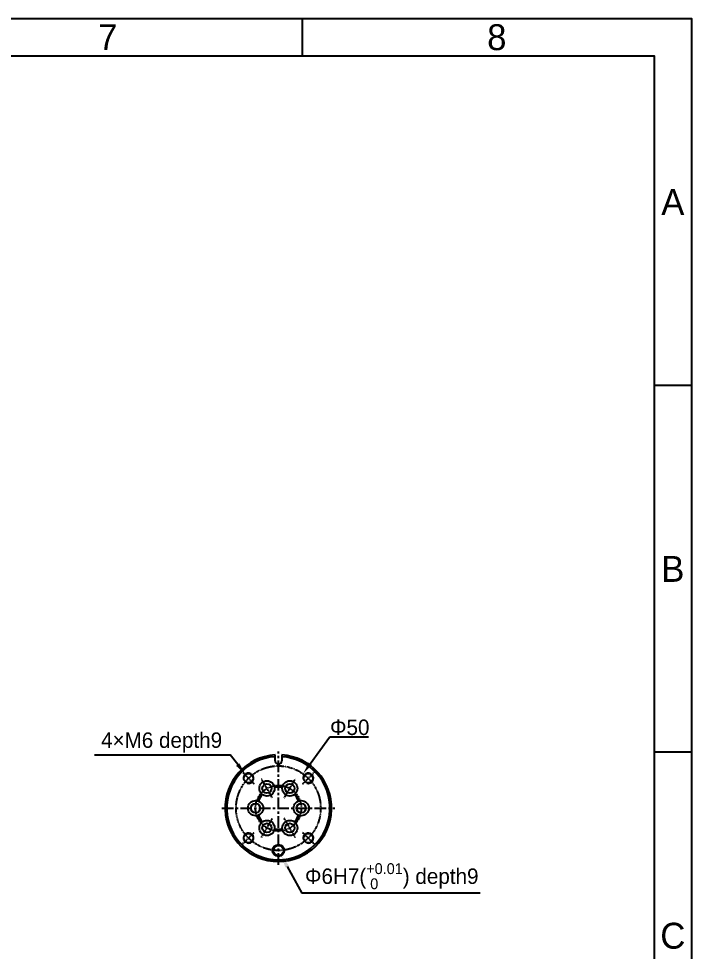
# Model space of a CAD drawing. Header units: millimetres. Extents: x 4086 to 10416, y 123 to 1549.
# Drawn here: x 7864 to 8300, y 945 to 1549 of the extents above; entities that cross this region are included whole.
import ezdxf
from ezdxf.enums import TextEntityAlignment as Align

# ---------------------------------------------------------------- set-up
doc = ezdxf.new("R2010")
doc.units = ezdxf.units.MM
doc.linetypes.add('CENTER', pattern=[0.6, 0.375, -0.075, 0.075, -0.075])
doc.layers.add('外形图', color=7, linetype='Continuous')
doc.layers.add('尺寸标注', color=7, linetype='Continuous')
doc.styles.add('思源黑', font='SourceHanSansCN-Normal.ttf')
doc.dimstyles.new('尺寸标注_1_4比例中六弯折', dxfattribs={"dimtxt": 10, "dimasz": 8, "dimexe": 2, "dimexo": 1.5, "dimgap": 1, "dimtad": 1, "dimtih": 1, "dimtoh": 1, "dimdec": 1, "dimlfac": 4, "dimdsep": 46, "dimtxsty": '思源黑', "dimcen": 0.09, "dimadec": 0, "dimazin": 0, "dimtp": 0.01, "dimtm": 0.01, "dimtfac": 1, "dimtdec": 1, "dimtofl": 0, "dimtmove": 0, "dimatfit": 3, "dimfxl": 1, "dimtolj": 1, "dimarcsym": 0})

# ---------------------------------------------------------------- blocks, each defined once
blk = doc.blocks.new('1')
at = {"color": 2}
for p, q in [((8047.66, 1549.22), (8047.66, 1525.22)), ((8299.66, 1311.62), (8275.66, 1311.62)), ((8299.66, 1074.02), (8275.66, 1074.02))]:
    blk.add_line(p, q, dxfattribs=at)
for points in [[(6283.66, 123.62), (6283.66, 1549.22), (8299.66, 1549.22), (8299.66, 123.62)], [(6403.66, 147.62), (6403.66, 1525.22), (8275.66, 1525.22), (8275.66, 147.62)]]:
    blk.add_lwpolyline(points, close=True, dxfattribs=at)
at = {"color": 2, "style": '思源黑'}
for s, p in [('7', (7921.66, 1537.22)), ('8', (8173.66, 1537.22)), ('A', (8287.66, 1430.42)), ('B', (8287.66, 1192.82)), ('C', (8287.66, 955.22))]:
    blk.add_text(s, height=16.8, dxfattribs=at).set_placement(p, align=Align.MIDDLE_CENTER)
at = {"color": 7, "style": '思源黑'}
for tag, height, p in [('编号', 19.2, (8134.84, 252.67)), ('比例', 8, (7939.66, 171.62))]:
    blk.add_attdef(tag, text='', height=height, dxfattribs=at).set_placement(p, align=Align.MIDDLE)
at = {"linetype": 'Continuous', "lineweight": 0, "ltscale": 0.3, "style": '思源黑'}
for tag, p in [('当前页', (8121.35, 207.93)), ('总页数', (8160.27, 207.93))]:
    blk.add_attdef(tag, text='', height=8, dxfattribs=at).set_placement(p, align=Align.MIDDLE)
blk = doc.blocks.new('*D813')
at = {"layer": 'Defpoints', "color": 0}
for p in [(8048.17, 1060.09), (8016.22, 1015.58)]:
    blk.add_point(p, dxfattribs=at)
at = {"layer": '尺寸标注', "color": 0, "lineweight": -2}
for p in [(8052.83, 1066.59), (8090.63, 1083.82)]:
    blk.add_line(p, (8065.2, 1083.82), dxfattribs=at)
at = {"layer": '尺寸标注', "color": 0}
for p, q in [((8032.11, 1037.83), (8032.29, 1037.83)), ((8032.2, 1037.74), (8032.2, 1037.92))]:
    blk.add_line(p, q, dxfattribs=at)
blk.add_solid([(8051.75, 1067.36), (8053.92, 1065.81), (8048.17, 1060.09)], dxfattribs=at)
at = {"layer": '尺寸标注', "color": 0, "insert": (8078.41, 1090.15), "char_height": 10, "attachment_point": 5, "style": '思源黑'}
blk.add_mtext('\\A1;Φ50', dxfattribs=at)
blk = doc.blocks.new('*D814')
at = {"layer": 'Defpoints', "color": 0}
for p in [(8010.8, 1059.79), (8014.86, 1054.62)]:
    blk.add_point(p, dxfattribs=at)
at = {"layer": '外形图', "color": 0, "lineweight": -2}
for p in [(7913.16, 1072.37), (8005.85, 1066.08)]:
    blk.add_line(p, (8000.91, 1072.37), dxfattribs=at)
at = {"layer": '外形图', "color": 0}
for p, q in [((8012.83, 1057.11), (8012.83, 1057.29)), ((8012.74, 1057.2), (8012.92, 1057.2))]:
    blk.add_line(p, q, dxfattribs=at)
blk.add_solid([(8004.8, 1065.25), (8006.9, 1066.9), (8010.8, 1059.79)], dxfattribs=at)
at = {"layer": '外形图', "color": 0, "insert": (7956.54, 1080.39), "char_height": 10, "attachment_point": 5, "style": '思源黑'}
blk.add_mtext('\\A1;4×M6{\\C7; \\A1;\\fSource Han Sans CN Normal|b0|i0|c0|p34;depth}9', dxfattribs=at)
blk = doc.blocks.new('*D815')
at = {"layer": 'Defpoints', "color": 0}
for p in [(8030.36, 1013.8), (8034.04, 1007.07)]:
    blk.add_point(p, dxfattribs=at)
at = {"layer": '尺寸标注', "color": 0}
for p, q in [((8032.11, 1010.44), (8032.29, 1010.44)), ((8032.2, 1010.35), (8032.2, 1010.53))]:
    blk.add_line(p, q, dxfattribs=at)
at = {"layer": '尺寸标注', "color": 0, "lineweight": -2}
for p in [(8037.87, 1000.05), (8162.93, 982.77)]:
    blk.add_line(p, (8047.32, 982.77), dxfattribs=at)
at = {"layer": '尺寸标注', "color": 0}
blk.add_solid([(8039.04, 1000.69), (8036.7, 999.41), (8034.04, 1007.07)], dxfattribs=at)
at = {"layer": '尺寸标注', "color": 0, "insert": (8105.62, 993.77), "char_height": 10, "attachment_point": 5, "style": '思源黑'}
blk.add_mtext('\\A1;Φ6H7{\\A1;\\C0;({\\H0.7x;\\S+0.01^  0;})\\C7; \\A1;\\fSource Han Sans CN Normal|b0|i0|c0|p34;depth}9', dxfattribs=at)

msp = doc.modelspace()

# ---------------------------------------------------------------- linework, layer by layer
at = {"layer": '外形图', "linetype": 'Continuous'}
for p, q in [((8030.005, 1068.513), (8030.005, 1072.279)), ((8034.388, 1072.279), (8034.388, 1068.513))]:
    msp.add_line(p, q, dxfattribs=at)
at = {"layer": '外形图', "linetype": 'CENTER', "ltscale": 20}
for p, q in [((8032.196, 1001.194), (8032.196, 1074.47)), ((7995.559, 1037.832), (8068.834, 1037.832))]:
    msp.add_line(p, q, dxfattribs=at)
at = {"layer": '外形图', "linetype": 'CENTER'}
for p, q in [((8009.146, 1060.883), (8016.507, 1053.522)), ((8047.886, 1053.522), (8055.247, 1060.883)), ((8028.361, 1044.475), (8021.239, 1056.811)), ((8036.032, 1044.475), (8043.154, 1056.811)), ((8021.239, 1018.853), (8028.361, 1031.19)), ((8043.154, 1018.853), (8036.032, 1031.19)), ((8009.146, 1014.782), (8016.507, 1022.142)), ((8047.886, 1022.142), (8055.247, 1014.782))]:
    msp.add_line(p, q, dxfattribs=at)
for radius in [27.394, 14.793]:
    msp.add_circle((8032.196, 1037.832), radius, dxfattribs=at)
at = {"layer": '外形图', "linetype": 'Continuous'}
for centre, radius in [((8012.826, 1057.203), 3.013), ((8051.567, 1057.203), 3.013), ((8024.8, 1050.643), 4.931), ((8024.8, 1050.643), 3.013), ((8039.593, 1050.643), 4.931), ((8039.593, 1050.643), 3.013), ((8017.404, 1037.832), 4.931), ((8017.404, 1037.832), 3.013), ((8046.989, 1037.832), 4.931), ((8046.989, 1037.832), 3.013), ((8024.8, 1025.022), 4.931), ((8024.8, 1025.022), 3.013), ((8039.593, 1025.022), 4.931), ((8039.593, 1025.022), 3.013), ((8012.826, 1018.462), 3.013), ((8051.567, 1018.462), 3.013), ((8032.196, 1010.439), 3.835), ((8032.196, 1010.439), 3.287)]:
    msp.add_circle(centre, radius, dxfattribs=at)
for centre, radius, start, end in [((8032.196, 1037.832), 34.516, 93.640276, 86.359724), ((8032.196, 1037.832), 33.42, 93.759798, 86.240202), ((8032.196, 1068.513), 2.191, 180, 0), ((8012.826, 1057.203), 3.287, 255, 195), ((8051.567, 1057.203), 3.287, 255, 195), ((8012.826, 1057.203), 3.287, 285.333182, 0), ((8032.196, 1037.832), 14.329, 79.411694, 100.588306), ((8032.196, 1037.832), 13.697, 79.444746, 100.555254), ((8032.196, 1037.832), 14.329, 139.411694, 160.588306), ((8032.196, 1037.832), 13.697, 139.444746, 160.555254), ((8032.196, 1037.832), 13.697, 19.444746, 40.555254), ((8032.196, 1037.832), 14.329, 19.411694, 40.588306), ((8032.196, 1037.832), 14.329, 199.411694, 220.588306), ((8032.196, 1037.832), 13.697, 199.444746, 220.555254), ((8032.196, 1037.832), 13.697, 319.444746, 340.555254), ((8032.196, 1037.832), 14.329, 319.411694, 340.588306), ((8012.826, 1018.462), 3.287, 255, 195), ((8032.196, 1037.832), 14.329, 259.411694, 280.588306), ((8032.196, 1037.832), 13.697, 259.444746, 280.555254), ((8051.567, 1018.462), 3.287, 255, 195), ((8032.196, 1010.439), 3.287, 94.678787, 180)]:
    msp.add_arc(centre, radius, start, end, dxfattribs=at)

# ---------------------------------------------------------------- block references
msp.add_blockref('1', (0, 0))

# ---------------------------------------------------------------- dimensions: what is measured, and where the dimension line sits
at = {"layer": '外形图'}
dim = msp.add_diameter_dim_2p(p1=(8014.857, 1054.618), p2=(8010.795, 1059.787), text='4×M6{\\C7; \\A1;\\fSource Han Sans CN Normal|b0|i0|c0|p34;depth}9', dimstyle='尺寸标注_1_4比例中六弯折', override={"dimtxsty": '思源黑'}, dxfattribs=at)
dim.commit()
dim.dimension.update_dxf_attribs({"geometry": '*D814', "text_midpoint": (7956.536, 1080.39)})
at = {"layer": '尺寸标注'}
dim = msp.add_diameter_dim_2p(p1=(8016.224, 1015.577), p2=(8048.169, 1060.088), text='Φ50', dimstyle='尺寸标注_1_4比例中六弯折', dxfattribs=at)
dim.commit()
dim.dimension.update_dxf_attribs({"geometry": '*D813', "text_midpoint": (8078.415, 1083.82), "dimtype": 163})
dim = msp.add_diameter_dim_2p(p1=(8030.357, 1013.804), p2=(8034.036, 1007.073), text='Φ6H7{\\A1;\\C0;({\\H0.7x;\\S+0.01^  0;})\\C7; \\A1;\\fSource Han Sans CN Normal|b0|i0|c0|p34;depth}9', dimstyle='尺寸标注_1_4比例中六弯折', override={"dimtxsty": '思源黑'}, dxfattribs=at)
dim.commit()
dim.dimension.update_dxf_attribs({"geometry": '*D815', "text_midpoint": (8105.623, 982.769), "dimtype": 163})

doc.saveas('drawing.dxf')
